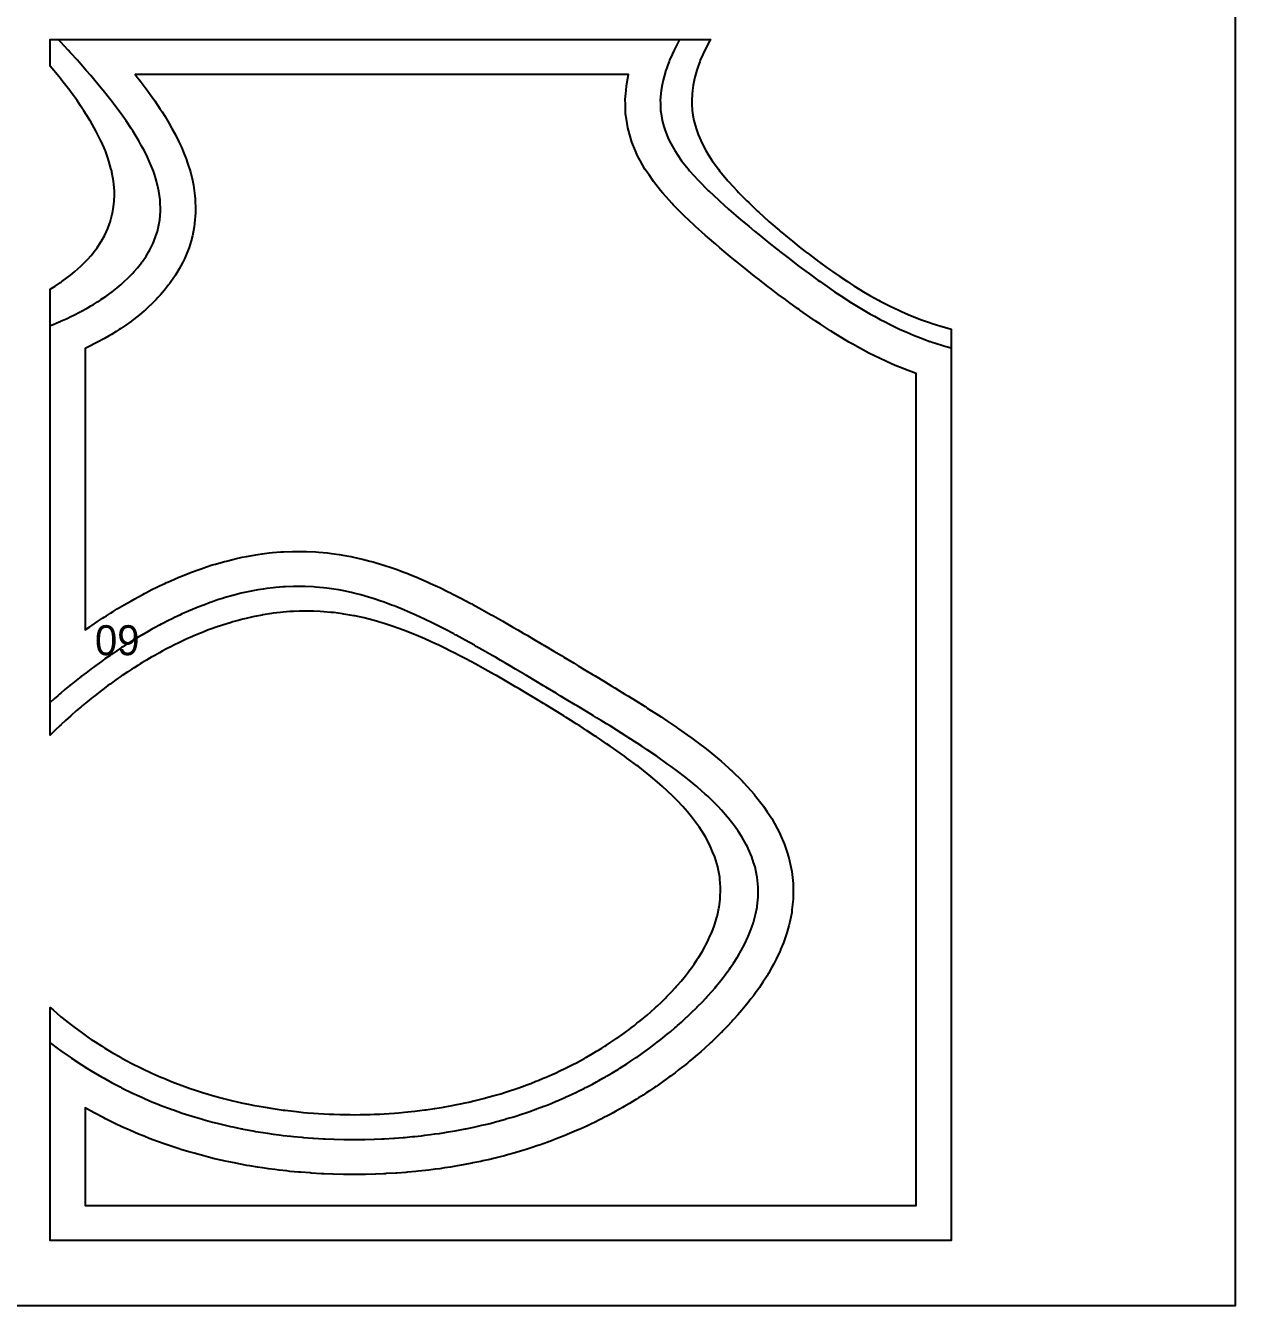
# Model space of a CAD drawing. Header units: millimetres. Extents: x 0 to 500, y 0 to 700.
# Drawn here: x 258.1 to 500, y 0 to 255.9 of the extents above; entities that cross this region are included whole.
import ezdxf
from ezdxf.enums import TextEntityAlignment as Align

# ---------------------------------------------------------------- set-up
doc = ezdxf.new("R2010")
doc.units = ezdxf.units.MM
for name, color, linetype in [('CORTE', 1, 'Continuous'), ('GRABADO', 5, 'Continuous'), ('HOJA', 8, 'Continuous')]:
    doc.layers.add(name, color=color, linetype=linetype)

msp = doc.modelspace()

# ---------------------------------------------------------------- linework, layer by layer
at = {"layer": 'CORTE'}
for points in [[(263, 13), (263, 59.56), (263.57, 59.08), (265.15, 57.72), (265.41, 57.5), (267.17, 56.11), (267.99, 55.49), (269.19, 54.61), (270.8, 53.47), (271.21, 53.2), (271.99, 52.69), (273.23, 51.88), (273.91, 51.46), (275.25, 50.64), (277.16, 49.55), (277.27, 49.49), (277.35, 49.44), (279.29, 48.4), (281.23, 47.43), (281.31, 47.39), (281.38, 47.35), (283.33, 46.44), (285.1, 45.67), (285.35, 45.55), (285.69, 45.41), (287.37, 44.73), (288.47, 44.31), (289.39, 43.96), (291, 43.4), (291.41, 43.25), (291.63, 43.18), (293.43, 42.59), (294.58, 42.25), (295.46, 41.99), (297.4, 41.46), (297.48, 41.44), (297.68, 41.38), (299.5, 40.92), (300.09, 40.79), (301.52, 40.46), (302.67, 40.23), (303.54, 40.05), (305.17, 39.75), (305.56, 39.68), (307.49, 39.37), (307.58, 39.35), (307.6, 39.35), (309.6, 39.06), (309.95, 39.02), (311.62, 38.81), (312.24, 38.75), (313.64, 38.6), (314.48, 38.54), (315.66, 38.44), (316.66, 38.37), (317.69, 38.31), (318.8, 38.26), (319.71, 38.21), (320.9, 38.18), (321.73, 38.16), (322.95, 38.15), (323.75, 38.14), (324.97, 38.15), (325.77, 38.16), (326.95, 38.19), (327.79, 38.22), (328.89, 38.27), (329.81, 38.31), (330.81, 38.38), (331.83, 38.45), (332.69, 38.52), (333.85, 38.62), (334.54, 38.69), (335.88, 38.83), (336.36, 38.89), (337.9, 39.08), (338.15, 39.12), (339.84, 39.37), (339.91, 39.38), (339.92, 39.38), (341.65, 39.66), (341.94, 39.71), (343.36, 39.96), (343.96, 40.08), (345.05, 40.3), (345.98, 40.5), (346.71, 40.66), (348, 40.97), (348.34, 41.05), (349.63, 41.38), (349.94, 41.46), (350.02, 41.48), (351.53, 41.89), (352.04, 42.04), (353.1, 42.34), (354.06, 42.65), (354.64, 42.83), (356.08, 43.32), (356.14, 43.34), (356.31, 43.4), (357.64, 43.86), (358.11, 44.03), (359.12, 44.4), (360.13, 44.81), (360.56, 44.98), (361.59, 45.41), (361.99, 45.57), (362.15, 45.64), (363.4, 46.18), (364.17, 46.54), (364.78, 46.82), (366.03, 47.43), (366.14, 47.48), (366.19, 47.5), (367.49, 48.15), (368.21, 48.53), (368.81, 48.84), (369.89, 49.44), (370.11, 49.56), (370.23, 49.63), (371.4, 50.29), (372.25, 50.81), (372.66, 51.05), (373.3, 51.46), (373.9, 51.83), (374.27, 52.07), (375.13, 52.62), (376.29, 53.42), (376.33, 53.44), (376.37, 53.47), (377.52, 54.27), (378.31, 54.86), (378.68, 55.12), (379.15, 55.49), (379.82, 55.99), (380.33, 56.41), (380.95, 56.89), (381.68, 57.5), (382.05, 57.8), (382.35, 58.07), (383.13, 58.74), (383.99, 59.52), (384.19, 59.7), (384.37, 59.87), (385.23, 60.67), (386.1, 61.53), (386.24, 61.68), (386.39, 61.83), (387.24, 62.7), (388.01, 63.55), (388.2, 63.76), (388.41, 64.01), (389.14, 64.83), (389.74, 65.56), (390.05, 65.94), (390.43, 66.45), (390.93, 67.08), (391.29, 67.57), (391.77, 68.25), (392.45, 69.28), (392.58, 69.46), (392.66, 69.59), (393.34, 70.71), (393.85, 71.6), (394.06, 72), (394.47, 72.83), (394.73, 73.35), (394.86, 73.61), (395.34, 74.75), (395.69, 75.62), (395.88, 76.22), (396.32, 77.63), (396.35, 77.76), (396.48, 78.39), (396.71, 79.42), (396.76, 79.64), (396.95, 81.19), (397, 81.65), (397.03, 83.12), (397.04, 83.66), (396.9, 85.26), (396.87, 85.67), (396.48, 87.64), (396.48, 87.68), (396.47, 87.69), (395.88, 89.69), (395.46, 90.71), (395.06, 91.7), (394.47, 92.82), (394.01, 93.71), (393.22, 94.95), (392.74, 95.72), (392.45, 96.1), (391.25, 97.73), (390.43, 98.68), (389.53, 99.75), (388.41, 100.9), (387.59, 101.76), (386.39, 102.87), (385.44, 103.78), (384.37, 104.68), (383.08, 105.79), (382.35, 106.36), (380.54, 107.81), (380.33, 107.95), (379.75, 108.39), (378.31, 109.46), (377.83, 109.82), (376.29, 110.9), (374.97, 111.84), (374.27, 112.3), (372.82, 113.28), (372.25, 113.67), (371.98, 113.85), (370.23, 114.99), (368.89, 115.87), (368.2, 116.3), (367.01, 117.06), (366.18, 117.58), (365.71, 117.89), (364.16, 118.84), (362.45, 119.9), (362.14, 120.09), (361.65, 120.39), (360.11, 121.32), (359.12, 121.92), (358.09, 122.53), (356.58, 123.42), (356.07, 123.73), (355.71, 123.93), (354.05, 124.9), (352.22, 125.95), (352.03, 126.06), (351.78, 126.2), (350, 127.19), (348.59, 127.97), (347.98, 128.3), (347.26, 128.69), (345.96, 129.38), (344.78, 129.98), (343.94, 130.42), (343.06, 130.86), (341.92, 131.42), (340.7, 132), (339.9, 132.39), (339.18, 132.71), (337.88, 133.3), (336.18, 134.01), (335.86, 134.16), (335.62, 134.25), (333.83, 134.96), (332.34, 135.5), (331.81, 135.69), (330.77, 136.03), (329.79, 136.36), (329.32, 136.5), (327.77, 136.95), (326.52, 137.28), (325.75, 137.47), (323.91, 137.87), (323.74, 137.9), (322.93, 138.04), (321.71, 138.26), (321.46, 138.3), (319.7, 138.54), (319.14, 138.59), (317.68, 138.73), (316.95, 138.77), (315.66, 138.83), (314.85, 138.84), (313.64, 138.85), (312.85, 138.83), (311.62, 138.78), (310.92, 138.74), (309.6, 138.63), (309.06, 138.58), (307.58, 138.4), (307.27, 138.35), (305.56, 138.08), (305.53, 138.08), (305.37, 138.04), (303.83, 137.75), (303.54, 137.69), (302.18, 137.39), (301.52, 137.23), (300.57, 136.98), (299.5, 136.68), (299, 136.53), (297.48, 136.05), (297.47, 136.04), (297.42, 136.03), (295.95, 135.54), (295.46, 135.36), (294.48, 135), (293.44, 134.59), (293.03, 134.42), (292.07, 134.01), (291.61, 133.83), (291.42, 133.75), (290.2, 133.21), (289.4, 132.84), (288.83, 132.57), (287.69, 132), (287.48, 131.9), (287.38, 131.85), (286.14, 131.22), (285.36, 130.8), (284.83, 130.51), (283.9, 129.98), (283.54, 129.79), (283.34, 129.67), (282.26, 129.05), (281.32, 128.48), (281, 128.28), (280.51, 127.97), (279.76, 127.51), (279.3, 127.21), (278.53, 126.72), (277.41, 125.95), (277.33, 125.9), (277.27, 125.87), (276.13, 125.08), (275.25, 124.45), (274.96, 124.24), (274.55, 123.94), (273.79, 123.38), (273.23, 122.95), (272.64, 122.51), (271.9, 121.92), (271.51, 121.62), (271.21, 121.38), (270.39, 120.72), (269.42, 119.91), (269.29, 119.81), (269.19, 119.72), (268.2, 118.88), (267.17, 117.96), (267.13, 117.93), (267.09, 117.89), (266.07, 116.97), (265.15, 116.11), (265.03, 116), (264.9, 115.88), (264, 115.01), (263, 114.01), (263, 203.21), (263.97, 203.8), (265.06, 204.54), (265.17, 204.62), (265.34, 204.73), (266.34, 205.46), (267.07, 206.05), (267.47, 206.35), (267.94, 206.75), (268.55, 207.28), (269.09, 207.8), (269.59, 208.26), (270.08, 208.76), (270.58, 209.29), (271.11, 209.92), (271.51, 210.37), (271.82, 210.77), (272.37, 211.52), (273.13, 212.66), (273.17, 212.73), (273.2, 212.78), (273.89, 214.02), (274.27, 214.79), (274.53, 215.39), (275.04, 216.8), (275.06, 216.86), (275.14, 217.16), (275.48, 218.46), (275.55, 218.8), (275.75, 220.2), (275.81, 220.81), (275.85, 222.11), (275.85, 222.82), (275.73, 224.24), (275.67, 224.83), (275.33, 226.65), (275.29, 226.84), (275.14, 227.38), (274.74, 228.85), (274.52, 229.46), (274.02, 230.86), (273.16, 232.84), (273.14, 232.87), (273.12, 232.91), (272.13, 234.89), (271.1, 236.7), (270.99, 236.9), (270.81, 237.19), (269.73, 238.92), (269.08, 239.87), (268.37, 240.93), (267.06, 242.73), (266.9, 242.95), (266.39, 243.62), (265.35, 244.96), (265.04, 245.34), (263.71, 246.98), (263, 247.8), (263, 253.15), (395.02, 253.15), (394.83, 252.81), (394.6, 252.37), (394.14, 251.49), (393.9, 251.03), (393.49, 250.12), (393, 249.01), (392.89, 248.71), (392.58, 247.84), (392.36, 247.22), (392.28, 247), (391.92, 245.65), (391.75, 244.99), (391.58, 243.99), (391.41, 242.98), (391.36, 242.2), (391.28, 240.97), (391.32, 240.23), (391.38, 238.97), (391.53, 238.01), (391.7, 236.96), (392.14, 235.38), (392.27, 234.95), (392.58, 234.16), (393.07, 232.94), (393.58, 231.94), (394.1, 230.93), (394.6, 230.15), (395.37, 228.92), (396.62, 227.22), (396.84, 226.9), (397.91, 225.62), (398.51, 224.89), (398.64, 224.75), (400.34, 222.87), (400.66, 222.56), (402.32, 220.86), (402.68, 220.53), (404.43, 218.84), (404.7, 218.61), (406.66, 216.83), (406.72, 216.78), (407.11, 216.44), (408.74, 215.03), (408.99, 214.81), (410.76, 213.35), (411.42, 212.8), (412.78, 211.72), (413.97, 210.78), (414.81, 210.14), (416.62, 208.77), (416.83, 208.61), (417.38, 208.21), (418.85, 207.16), (419.43, 206.75), (420.87, 205.76), (422.42, 204.73), (422.89, 204.43), (423.72, 203.9), (424.91, 203.16), (425.66, 202.72), (426.93, 201.97), (428.62, 201.04), (428.95, 200.85), (429.24, 200.7), (430.97, 199.82), (432.68, 199), (432.99, 198.86), (433.37, 198.69), (435.01, 197.98), (436.2, 197.51), (437.03, 197.18), (438.45, 196.68), (439.05, 196.46), (439.37, 196.36), (441.07, 195.82), (442.27, 195.49), (443.15, 195.24), (443.15, 13), (263, 13)], [(436.15, 20), (436.15, 186.35), (434.54, 186.93), (433.03, 187.53), (432.29, 187.83), (431.35, 188.25), (430.08, 188.81), (428.99, 189.33), (427.86, 189.87), (426.73, 190.45), (425.66, 191), (424.44, 191.67), (423.47, 192.21), (422.72, 192.65), (421.3, 193.48), (419.24, 194.75), (419.14, 194.81), (419.01, 194.9), (417.01, 196.2), (415.94, 196.92), (414.88, 197.64), (412.92, 199.01), (412.75, 199.13), (412.4, 199.38), (410.68, 200.63), (410, 201.13), (408.58, 202.19), (407.24, 203.2), (406.48, 203.79), (404.55, 205.27), (404.38, 205.41), (403.86, 205.83), (402.38, 207), (401.96, 207.33), (400.29, 208.69), (399.4, 209.4), (398.2, 210.42), (396.89, 211.49), (396.08, 212.2), (394.44, 213.6), (393.94, 214.05), (392.05, 215.73), (391.78, 216), (389.75, 217.9), (389.58, 218.08), (387.56, 220.11), (387.34, 220.36), (385.5, 222.4), (385.06, 222.96), (383.61, 224.77), (382.74, 226.06), (381.92, 227.25), (380.97, 228.98), (380.46, 229.9), (380.06, 230.89), (379.32, 232.63), (378.98, 233.83), (378.51, 235.46), (378.25, 237.23), (378.07, 238.31), (378.02, 240.23), (377.98, 241.14), (378.14, 242.93), (378.21, 243.91), (378.5, 245.4), (378.63, 246.15), (280, 246.15), (280.61, 245.38), (280.71, 245.25), (280.97, 244.91), (282.4, 243.02), (282.88, 242.33), (283.94, 240.87), (285.01, 239.23), (285.38, 238.69), (285.97, 237.73), (286.81, 236.34), (287.35, 235.34), (288.05, 234.1), (288.74, 232.67), (289.23, 231.64), (289.71, 230.42), (290.18, 229.3), (290.48, 228.42), (291.03, 226.7), (291.44, 224.99), (291.65, 224.02), (291.93, 221.9), (292, 221.27), (292.06, 219.05), (292.05, 218.47), (291.88, 216.38), (291.79, 215.66), (291.43, 213.88), (291.17, 212.86), (290.76, 211.56), (290.21, 210.11), (289.9, 209.41), (289.51, 208.65), (289.15, 207.89), (288.81, 207.27), (288.05, 206.02), (287.14, 204.69), (286.86, 204.31), (286.68, 204.09), (285.88, 203.05), (285.03, 202.08), (284.55, 201.56), (284.18, 201.19), (283.45, 200.43), (282.55, 199.58), (282.04, 199.12), (281.69, 198.84), (280.85, 198.1), (279.66, 197.18), (279.37, 196.95), (279.22, 196.85), (278.1, 196.02), (277.09, 195.36), (276.78, 195.14), (276.21, 194.78), (275.23, 194.16), (274.65, 193.84), (273.85, 193.35), (272.32, 192.53), (272.21, 192.47), (270.81, 191.75), (270.11, 191.42), (270, 191.37), (270, 135.08), (270.95, 135.73), (271.14, 135.86), (271.31, 135.98), (272.44, 136.75), (273.44, 137.4), (273.78, 137.62), (274.23, 137.91), (275.03, 138.43), (275.61, 138.78), (276.4, 139.28), (277.76, 140.08), (277.77, 140.09), (279.09, 140.86), (279.94, 141.33), (280.54, 141.66), (281.55, 142.19), (281.87, 142.37), (282.12, 142.5), (283.35, 143.15), (284.3, 143.61), (284.87, 143.89), (285.93, 144.38), (286.26, 144.54), (286.51, 144.65), (287.83, 145.25), (288.71, 145.62), (289.43, 145.92), (290.92, 146.5), (291.08, 146.56), (291.28, 146.63), (292.57, 147.12), (293.17, 147.33), (294.28, 147.71), (295.4, 148.07), (296.04, 148.26), (297.65, 148.71), (297.85, 148.77), (298.23, 148.86), (299.5, 149.19), (299.95, 149.3), (301.39, 149.62), (302.22, 149.79), (303.35, 149.99), (304.51, 150.18), (305.37, 150.3), (306.81, 150.48), (307.46, 150.55), (309.11, 150.68), (309.63, 150.71), (311.43, 150.78), (311.88, 150.79), (313.75, 150.79), (314.22, 150.77), (316.09, 150.69), (316.67, 150.64), (318.42, 150.48), (319.23, 150.38), (320.76, 150.17), (321.93, 149.97), (323.09, 149.76), (324.78, 149.39), (325.42, 149.24), (326.88, 148.85), (327.59, 148.67), (327.96, 148.57), (329.89, 147.99), (331.18, 147.55), (332.18, 147.21), (333.72, 146.62), (334.31, 146.41), (334.75, 146.23), (336.56, 145.5), (338.49, 144.65), (338.79, 144.51), (339.06, 144.39), (340.88, 143.55), (342.59, 142.71), (343.07, 142.47), (343.48, 142.26), (345.13, 141.42), (346.98, 140.45), (347.29, 140.28), (347.51, 140.16), (349.33, 139.17), (351.2, 138.13), (351.38, 138.03), (351.64, 137.88), (353.48, 136.83), (354.84, 136.05), (355.52, 135.66), (356.48, 135.1), (357.59, 134.45), (358.36, 134), (359.62, 133.26), (361.45, 132.18), (361.67, 132.05), (361.81, 131.97), (363.69, 130.85), (365.21, 129.94), (365.73, 129.63), (366.51, 129.17), (367.75, 128.42), (368.6, 127.92), (369.8, 127.19), (371.59, 126.12), (371.79, 126), (371.95, 125.9), (373.85, 124.74), (375.33, 123.86), (375.93, 123.48), (376.85, 122.91), (377.92, 122.26), (378.64, 121.82), (380.02, 120.95), (381.95, 119.75), (382.14, 119.62), (382.39, 119.46), (384.12, 118.34), (385.15, 117.68), (386.27, 116.92), (388.29, 115.57), (388.45, 115.45), (388.64, 115.32), (390.43, 114.05), (391.27, 113.46), (392.64, 112.42), (394.15, 111.29), (394.88, 110.69), (396.85, 109.09), (397.14, 108.82), (398.65, 107.48), (399.12, 107.05), (399.32, 106.88), (401.41, 104.81), (401.63, 104.59), (402.42, 103.71), (403.77, 102.21), (404.05, 101.86), (405.65, 99.82), (406.37, 98.73), (407.29, 97.36), (408.37, 95.39), (408.71, 94.78), (408.97, 94.16), (409.85, 92.19), (410.31, 90.76), (410.72, 89.49), (411.17, 87.36), (411.3, 86.75), (411.54, 84.34), (411.58, 83.97), (411.57, 83.48), (411.56, 81.61), (411.56, 81.25), (411.33, 79.08), (411.27, 78.54), (410.89, 76.72), (410.72, 75.89), (410.31, 74.52), (409.92, 73.3), (409.6, 72.48), (409.06, 71.14), (409.02, 71.05), (408.91, 70.78), (408.16, 69.21), (407.72, 68.32), (407.25, 67.48), (406.61, 66.39), (406.5, 66.2), (406.34, 65.93), (405.51, 64.62), (404.81, 63.59), (404.49, 63.13), (404.17, 62.7), (403.62, 61.94), (403.13, 61.29), (402.55, 60.56), (401.94, 59.81), (401.63, 59.42), (401.29, 59.02), (400.52, 58.12), (399.71, 57.23), (399.53, 57.03), (399.3, 56.77), (398.4, 55.8), (397.49, 54.89), (397.36, 54.74), (397.17, 54.55), (396.2, 53.59), (395.28, 52.73), (395.11, 52.56), (394.88, 52.36), (393.92, 51.47), (393.07, 50.72), (392.79, 50.47), (392.44, 50.17), (391.58, 49.43), (390.86, 48.84), (390.41, 48.46), (389.83, 48), (389.18, 47.48), (388.65, 47.08), (387.96, 46.54), (387.02, 45.85), (386.71, 45.61), (386.45, 45.43), (385.45, 44.69), (384.34, 43.93), (384.16, 43.8), (383.91, 43.64), (382.87, 42.92), (382.13, 42.45), (381.55, 42.06), (380.64, 41.5), (380.23, 41.23), (379.93, 41.06), (378.87, 40.4), (377.8, 39.79), (377.47, 39.59), (376.95, 39.31), (376.11, 38.82), (375.59, 38.54), (374.68, 38.05), (373.44, 37.42), (373.22, 37.3), (372.86, 37.13), (371.82, 36.59), (371.23, 36.32), (370.32, 35.87), (369.08, 35.32), (368.8, 35.19), (368.26, 34.96), (367.33, 34.55), (366.86, 34.35), (365.78, 33.89), (364.71, 33.48), (364.2, 33.28), (362.93, 32.81), (362.66, 32.71), (362.49, 32.65), (361.04, 32.12), (360.34, 31.89), (359.4, 31.57), (358.19, 31.19), (357.73, 31.04), (356.35, 30.64), (356.11, 30.57), (355.97, 30.53), (354.41, 30.08), (353.82, 29.93), (352.68, 29.63), (351.67, 29.38), (350.92, 29.2), (349.52, 28.89), (349.13, 28.81), (347.52, 28.48), (347.4, 28.46), (347.32, 28.44), (345.59, 28.1), (345.17, 28.03), (343.74, 27.78), (343.03, 27.66), (341.87, 27.48), (340.88, 27.34), (339.98, 27.22), (338.74, 27.07), (338.06, 26.99), (336.6, 26.83), (336.11, 26.78), (334.45, 26.63), (334.13, 26.61), (332.31, 26.47), (332.13, 26.46), (330.17, 26.35), (330.1, 26.34), (329.63, 26.32), (328.14, 26.26), (328.02, 26.25), (326.06, 26.2), (325.89, 26.2), (323.94, 26.18), (323.75, 26.18), (321.8, 26.2), (321.62, 26.2), (319.61, 26.25), (319.48, 26.25), (317.72, 26.32), (317.33, 26.34), (317.26, 26.34), (315.19, 26.46), (314.99, 26.48), (313.05, 26.62), (312.68, 26.65), (310.91, 26.81), (310.33, 26.88), (308.76, 27.05), (307.92, 27.16), (306.62, 27.32), (305.45, 27.5), (304.48, 27.64), (302.92, 27.91), (302.33, 28), (300.14, 28.42), (299.84, 28.48), (297.99, 28.86), (297.45, 28.98), (295.84, 29.34), (294.67, 29.65), (293.69, 29.88), (291.78, 30.42), (291.53, 30.48), (291.01, 30.64), (289.32, 31.13), (288.56, 31.39), (287.17, 31.82), (285.37, 32.46), (285.02, 32.58), (284.42, 32.81), (282.8, 33.4), (281.78, 33.82), (280.65, 34.27), (279.08, 34.95), (278.44, 35.23), (277.93, 35.46), (276.29, 36.21), (274.46, 37.12), (274.08, 37.3), (273.72, 37.49), (271.94, 38.41), (270.35, 39.29), (270, 39.49), (270, 20), (436.15, 20)]]:
    msp.add_lwpolyline(points, close=True, dxfattribs=at)
at = {"layer": 'GRABADO'}
for points in [[(263, 52.48), (264.37, 51.45), (265.14, 50.9), (267, 49.61), (267.16, 49.49), (267.23, 49.44), (269.18, 48.15), (270.35, 47.42), (271.2, 46.89), (272.48, 46.15), (273.22, 45.71), (273.76, 45.41), (275.25, 44.58), (276.97, 43.69), (277.27, 43.53), (277.55, 43.39), (279.29, 42.54), (280.87, 41.82), (281.31, 41.61), (281.85, 41.38), (283.33, 40.74), (284.39, 40.32), (285.35, 39.93), (286.87, 39.36), (287.37, 39.17), (287.66, 39.08), (289.39, 38.46), (290.71, 38.05), (291.41, 37.82), (293, 37.35), (293.43, 37.22), (293.61, 37.17), (295.45, 36.66), (296.37, 36.44), (297.47, 36.15), (299.02, 35.81), (299.5, 35.69), (301.26, 35.33), (301.52, 35.28), (301.58, 35.27), (303.54, 34.9), (304.06, 34.81), (305.56, 34.56), (306.47, 34.43), (307.58, 34.26), (308.81, 34.1), (309.6, 34), (311.1, 33.84), (311.62, 33.78), (313.34, 33.62), (313.64, 33.59), (315.53, 33.46), (315.66, 33.45), (317.67, 33.33), (317.69, 33.33), (318, 33.32), (319.71, 33.25), (319.78, 33.24), (321.73, 33.2), (321.85, 33.2), (323.75, 33.18), (323.89, 33.18), (325.77, 33.2), (325.89, 33.2), (327.79, 33.25), (327.86, 33.25), (329.34, 33.32), (329.79, 33.34), (329.81, 33.34), (331.71, 33.45), (331.83, 33.45), (333.59, 33.58), (333.86, 33.61), (335.44, 33.75), (335.88, 33.79), (337.27, 33.94), (337.9, 34.02), (339.07, 34.16), (339.92, 34.28), (340.85, 34.41), (341.94, 34.58), (342.59, 34.68), (343.96, 34.92), (344.31, 34.98), (345.98, 35.31), (346, 35.31), (346.09, 35.33), (347.68, 35.65), (348, 35.73), (349.34, 36.02), (350.02, 36.19), (350.96, 36.41), (352.04, 36.7), (352.56, 36.83), (354.07, 37.27), (354.13, 37.28), (354.34, 37.35), (355.69, 37.74), (356.09, 37.87), (357.23, 38.22), (358.11, 38.52), (358.74, 38.73), (360.13, 39.24), (360.22, 39.27), (360.46, 39.36), (361.7, 39.81), (362.15, 40), (363.15, 40.38), (364.17, 40.82), (364.57, 40.98), (365.46, 41.38), (365.97, 41.6), (366.19, 41.7), (367.37, 42.22), (368.21, 42.63), (368.73, 42.88), (369.74, 43.39), (370.07, 43.55), (370.23, 43.64), (371.41, 44.23), (372.25, 44.7), (372.72, 44.95), (373.52, 45.41), (374.01, 45.68), (374.27, 45.84), (375.29, 46.41), (376.29, 47.04), (376.54, 47.18), (376.91, 47.42), (377.78, 47.96), (378.31, 48.31), (379, 48.75), (380, 49.44), (380.2, 49.57), (380.34, 49.67), (381.4, 50.4), (382.36, 51.1), (382.56, 51.25), (382.83, 51.45), (383.72, 52.11), (384.38, 52.62), (384.86, 52.99), (385.45, 53.47), (385.98, 53.89), (386.4, 54.24), (387.09, 54.8), (387.88, 55.48), (388.17, 55.73), (388.42, 55.96), (389.25, 56.67), (390.13, 57.5), (390.29, 57.64), (390.44, 57.79), (391.33, 58.62), (392.23, 59.51), (392.34, 59.63), (392.46, 59.75), (393.34, 60.65), (394.16, 61.53), (394.31, 61.69), (394.48, 61.88), (395.27, 62.75), (395.95, 63.54), (396.2, 63.84), (396.5, 64.22), (397.11, 64.95), (397.58, 65.56), (397.98, 66.09), (398.52, 66.84), (398.83, 67.26), (399.06, 67.57), (399.65, 68.46), (400.37, 69.58), (400.43, 69.69), (400.54, 69.88), (401.18, 70.96), (401.53, 71.6), (401.87, 72.28), (402.51, 73.61), (402.52, 73.64), (402.56, 73.74), (403.1, 75.08), (403.32, 75.62), (403.61, 76.58), (403.93, 77.63), (404.04, 78.16), (404.35, 79.64), (404.37, 79.84), (404.56, 81.65), (404.56, 81.66), (404.57, 83.51), (404.57, 83.66), (404.57, 83.66), (404.37, 85.67), (404.32, 85.92), (403.95, 87.68), (403.65, 88.6), (403.3, 89.69), (402.56, 91.36), (402.41, 91.7), (402.23, 92.02), (401.31, 93.71), (400.54, 94.85), (399.96, 95.72), (398.52, 97.56), (398.39, 97.73), (397.21, 99.04), (396.58, 99.75), (396.51, 99.82), (394.54, 101.76), (394.49, 101.81), (393.99, 102.25), (392.46, 103.62), (392.29, 103.77), (390.44, 105.28), (389.82, 105.79), (388.42, 106.84), (387.15, 107.8), (386.4, 108.33), (384.59, 109.61), (384.38, 109.76), (384.3, 109.82), (382.36, 111.12), (381.3, 111.84), (380.34, 112.45), (378.59, 113.58), (378.31, 113.76), (378.17, 113.85), (376.29, 115.02), (374.96, 115.87), (374.27, 116.28), (373.19, 116.95), (372.25, 117.53), (371.67, 117.88), (370.23, 118.76), (368.35, 119.9), (368.21, 119.99), (367.99, 120.11), (366.18, 121.2), (364.99, 121.92), (364.16, 122.41), (362.91, 123.16), (362.14, 123.63), (361.62, 123.93), (360.12, 124.83), (358.23, 125.95), (358.09, 126.04), (357.89, 126.16), (356.07, 127.23), (354.81, 127.97), (354.05, 128.42), (352.96, 129.06), (352.03, 129.6), (351.35, 129.98), (350, 130.76), (348.2, 131.79), (347.98, 131.91), (347.81, 132), (345.96, 133.03), (344.15, 134.02), (343.94, 134.13), (343.69, 134.27), (341.92, 135.2), (340.28, 136.03), (339.89, 136.23), (339.5, 136.43), (337.87, 137.22), (336.08, 138.05), (335.85, 138.16), (335.65, 138.25), (333.83, 139.05), (332.14, 139.74), (331.81, 139.87), (331.27, 140.06), (329.79, 140.63), (328.93, 140.93), (327.77, 141.31), (325.98, 141.85), (325.75, 141.92), (325.12, 142.08), (323.73, 142.45), (323.25, 142.56), (321.71, 142.9), (320.71, 143.08), (319.69, 143.25), (318.33, 143.44), (317.67, 143.52), (316.08, 143.66), (315.65, 143.7), (313.95, 143.78), (313.64, 143.79), (311.92, 143.79), (311.62, 143.79), (309.97, 143.72), (309.6, 143.7), (308.1, 143.57), (307.58, 143.52), (306.29, 143.36), (305.56, 143.26), (304.54, 143.1), (303.54, 142.91), (302.84, 142.77), (301.52, 142.48), (301.19, 142.4), (299.96, 142.08), (299.59, 141.99), (299.5, 141.96), (298.01, 141.55), (297.48, 141.38), (296.47, 141.07), (295.46, 140.72), (294.97, 140.55), (293.7, 140.06), (293.51, 139.99), (293.44, 139.97), (292.05, 139.43), (291.42, 139.16), (290.63, 138.83), (289.4, 138.27), (289.24, 138.2), (288.93, 138.05), (287.86, 137.56), (287.38, 137.32), (286.51, 136.9), (285.36, 136.3), (285.18, 136.21), (284.87, 136.03), (283.86, 135.51), (283.34, 135.21), (282.57, 134.79), (281.32, 134.05), (281.3, 134.04), (281.27, 134.02), (280.03, 133.29), (279.29, 132.83), (278.78, 132.52), (277.99, 132), (277.55, 131.73), (277.27, 131.54), (276.33, 130.93), (275.25, 130.19), (275.13, 130.11), (274.96, 129.99), (273.93, 129.29), (273.23, 128.78), (272.76, 128.44), (272.13, 127.97), (271.59, 127.59), (271.21, 127.3), (270.44, 126.73), (269.45, 125.96), (269.3, 125.84), (269.19, 125.75), (268.17, 124.96), (267.17, 124.14), (267.06, 124.05), (266.92, 123.94), (265.95, 123.14), (265.15, 122.46), (264.85, 122.22), (264.52, 121.93), (263.77, 121.28), (263, 120.59), (263, 195.95), (263.56, 196.16), (264.76, 196.67), (264.98, 196.76), (265.07, 196.81), (266.38, 197.38), (267.09, 197.74), (267.74, 198.04), (268.99, 198.69), (269.07, 198.73), (269.11, 198.75), (270.38, 199.43), (271.13, 199.89), (271.65, 200.18), (272.48, 200.7), (272.89, 200.96), (273.15, 201.14), (274.1, 201.77), (275.17, 202.56), (275.26, 202.62), (275.38, 202.71), (276.39, 203.5), (277.18, 204.19), (277.48, 204.43), (277.8, 204.73), (278.52, 205.4), (279.2, 206.11), (279.52, 206.42), (279.81, 206.74), (280.46, 207.49), (281.22, 208.47), (281.35, 208.62), (281.44, 208.75), (282.17, 209.81), (282.74, 210.76), (282.91, 211.08), (283.23, 211.75), (283.58, 212.42), (283.73, 212.77), (284.15, 213.87), (284.44, 214.78), (284.6, 215.42), (284.87, 216.78), (284.91, 217.11), (285.06, 218.79), (285.06, 218.98), (285.01, 220.8), (284.98, 221.06), (284.75, 222.81), (284.61, 223.44), (284.28, 224.82), (283.83, 226.23), (283.63, 226.83), (283.23, 227.78), (282.81, 228.84), (282.43, 229.64), (281.84, 230.86), (281.21, 231.98), (280.73, 232.87), (280, 234.08), (279.5, 234.88), (279.19, 235.34), (278.17, 236.9), (277.17, 238.28), (276.73, 238.91), (275.39, 240.69), (275.21, 240.93), (275.15, 241), (273.61, 242.94), (273.13, 243.52), (271.95, 244.96), (271.11, 245.93), (270.22, 246.98), (269.09, 248.24), (268.43, 248.99), (267.06, 250.49), (266.59, 251.01), (265.04, 252.66), (264.59, 253.15), (388.87, 253.15), (388.72, 252.86), (388.53, 252.5), (388.03, 251.53), (387.76, 251.03), (387.38, 250.17), (386.86, 249.01), (386.77, 248.77), (386.52, 248.09), (386.22, 247.29), (386.11, 247), (385.76, 245.75), (385.54, 244.99), (385.38, 244.12), (385.16, 242.98), (385.11, 242.37), (384.99, 240.97), (385.01, 240.46), (385.06, 238.96), (385.16, 238.3), (385.37, 236.96), (385.72, 235.74), (385.94, 234.95), (386.51, 233.58), (386.78, 232.94), (387.11, 232.35), (387.88, 230.93), (388.53, 229.99), (389.25, 228.92), (390.55, 227.3), (390.86, 226.9), (392.57, 225.02), (392.68, 224.89), (394.59, 222.97), (394.68, 222.88), (396.61, 221.06), (396.82, 220.86), (398.63, 219.25), (399.07, 218.85), (400.65, 217.5), (401.42, 216.83), (402.67, 215.8), (403.84, 214.81), (404.7, 214.13), (406.33, 212.8), (406.72, 212.5), (408.21, 211.31), (408.74, 210.89), (408.88, 210.78), (410.76, 209.33), (411.49, 208.76), (412.78, 207.79), (414.17, 206.75), (414.8, 206.29), (416.51, 205.05), (416.83, 204.82), (416.95, 204.73), (418.85, 203.41), (419.86, 202.72), (420.87, 202.04), (422.82, 200.77), (422.89, 200.73), (422.93, 200.7), (424.91, 199.48), (426.26, 198.69), (426.93, 198.29), (427.82, 197.8), (428.95, 197.18), (429.94, 196.67), (430.97, 196.14), (432, 195.64), (432.99, 195.17), (434.17, 194.66), (435.01, 194.28), (435.64, 194.03), (437.03, 193.47), (438.9, 192.79), (439.05, 192.74), (439.36, 192.64), (441.07, 192.08), (441.87, 191.85), (443.15, 191.48), (443.15, 13), (263, 13), (263, 52.48)], [(436.15, 186.35), (434.54, 186.93), (433.03, 187.53), (432.29, 187.83), (431.35, 188.25), (430.08, 188.81), (428.99, 189.33), (427.86, 189.87), (426.73, 190.45), (425.66, 191), (424.44, 191.67), (423.47, 192.21), (422.72, 192.65), (421.3, 193.48), (419.24, 194.75), (419.14, 194.81), (419.01, 194.9), (417.01, 196.2), (415.94, 196.92), (414.88, 197.64), (412.92, 199.01), (412.75, 199.13), (412.4, 199.38), (410.68, 200.63), (410, 201.13), (408.58, 202.19), (407.24, 203.2), (406.48, 203.79), (404.55, 205.27), (404.38, 205.41), (403.86, 205.83), (402.38, 207), (401.96, 207.33), (400.29, 208.69), (399.4, 209.4), (398.2, 210.42), (396.89, 211.49), (396.08, 212.2), (394.44, 213.6), (393.94, 214.05), (392.05, 215.73), (391.78, 216), (389.75, 217.9), (389.58, 218.08), (387.56, 220.11), (387.34, 220.36), (385.5, 222.4), (385.06, 222.96), (383.61, 224.77), (382.74, 226.06), (381.92, 227.25), (380.97, 228.98), (380.46, 229.9), (380.06, 230.89), (379.32, 232.63), (378.98, 233.83), (378.51, 235.46), (378.25, 237.23), (378.07, 238.31), (378.02, 240.23), (377.98, 241.14), (378.14, 242.93), (378.21, 243.91), (378.5, 245.4), (378.63, 246.15), (280, 246.15), (280.61, 245.38), (280.71, 245.25), (280.97, 244.91), (282.4, 243.02), (282.88, 242.33), (283.94, 240.87), (285.01, 239.23), (285.38, 238.69), (285.97, 237.73), (286.81, 236.34), (287.35, 235.34), (288.05, 234.1), (288.74, 232.67), (289.23, 231.64), (289.71, 230.42), (290.18, 229.3), (290.48, 228.42), (291.03, 226.7), (291.44, 224.99), (291.65, 224.02), (291.93, 221.9), (292, 221.27), (292.06, 219.05), (292.05, 218.47), (291.88, 216.38), (291.79, 215.66), (291.43, 213.88), (291.17, 212.86), (290.76, 211.56), (290.21, 210.11), (289.9, 209.41), (289.51, 208.65), (289.15, 207.89), (288.81, 207.27), (288.05, 206.02), (287.14, 204.69), (286.86, 204.31), (286.68, 204.09), (285.88, 203.05), (285.03, 202.08), (284.55, 201.56), (284.18, 201.19), (283.45, 200.43), (282.55, 199.58), (282.04, 199.12), (281.69, 198.84), (280.85, 198.1), (279.66, 197.18), (279.37, 196.95), (279.22, 196.85), (278.1, 196.02), (277.09, 195.36), (276.78, 195.14), (276.21, 194.78), (275.23, 194.16), (274.65, 193.84), (273.85, 193.35), (272.32, 192.53), (272.21, 192.47), (270.81, 191.75), (270.11, 191.42), (270, 191.37), (270, 135.08), (270.95, 135.73), (271.14, 135.86), (271.31, 135.98), (272.44, 136.75), (273.44, 137.4), (273.78, 137.62), (274.23, 137.91), (275.03, 138.43), (275.61, 138.78), (276.4, 139.28), (277.76, 140.08), (277.77, 140.09), (279.09, 140.86), (279.94, 141.33), (280.54, 141.66), (281.55, 142.19), (281.87, 142.37), (282.12, 142.5), (283.35, 143.15), (284.3, 143.61), (284.87, 143.89), (285.93, 144.38), (286.26, 144.54), (286.51, 144.65), (287.83, 145.25), (288.71, 145.62), (289.43, 145.92), (290.92, 146.5), (291.08, 146.56), (291.28, 146.63), (292.57, 147.12), (293.17, 147.33), (294.28, 147.71), (295.4, 148.07), (296.04, 148.26), (297.65, 148.71), (297.85, 148.77), (298.23, 148.86), (299.5, 149.19), (299.95, 149.3), (301.39, 149.62), (302.22, 149.79), (303.35, 149.99), (304.51, 150.18), (305.37, 150.3), (306.81, 150.48), (307.46, 150.55), (309.11, 150.68), (309.63, 150.71), (311.43, 150.78), (311.88, 150.79), (313.75, 150.79), (314.22, 150.77), (316.09, 150.69), (316.67, 150.64), (318.42, 150.48), (319.23, 150.38), (320.76, 150.17), (321.93, 149.97), (323.09, 149.76), (324.78, 149.39), (325.42, 149.24), (326.88, 148.85), (327.59, 148.67), (327.96, 148.57), (329.89, 147.99), (331.18, 147.55), (332.18, 147.21), (333.72, 146.62), (334.31, 146.41), (334.75, 146.23), (336.56, 145.5), (338.49, 144.65), (338.79, 144.51), (339.06, 144.39), (340.88, 143.55), (342.59, 142.71), (343.07, 142.47), (343.48, 142.26), (345.13, 141.42), (346.98, 140.45), (347.29, 140.28), (347.51, 140.16), (349.33, 139.17), (351.2, 138.13), (351.38, 138.03), (351.64, 137.88), (353.48, 136.83), (354.84, 136.05), (355.52, 135.66), (356.48, 135.1), (357.59, 134.45), (358.36, 134), (359.62, 133.26), (361.45, 132.18), (361.67, 132.05), (361.81, 131.97), (363.69, 130.85), (365.21, 129.94), (365.73, 129.63), (366.51, 129.17), (367.75, 128.42), (368.6, 127.92), (369.8, 127.19), (371.59, 126.12), (371.79, 126), (371.95, 125.9), (373.85, 124.74), (375.33, 123.86), (375.93, 123.48), (376.85, 122.91), (377.92, 122.26), (378.64, 121.82), (380.02, 120.95), (381.95, 119.75), (382.14, 119.62), (382.39, 119.46), (384.12, 118.34), (385.15, 117.68), (386.27, 116.92), (388.29, 115.57), (388.45, 115.45), (388.64, 115.32), (390.43, 114.05), (391.27, 113.46), (392.64, 112.42), (394.15, 111.29), (394.88, 110.69), (396.85, 109.09), (397.14, 108.82), (398.65, 107.48), (399.12, 107.05), (399.32, 106.88), (401.41, 104.81), (401.63, 104.59), (402.42, 103.71), (403.77, 102.21), (404.05, 101.86), (405.65, 99.82), (406.37, 98.73), (407.29, 97.36), (408.37, 95.39), (408.71, 94.78), (408.97, 94.16), (409.85, 92.19), (410.31, 90.76), (410.72, 89.49), (411.17, 87.36), (411.3, 86.75), (411.54, 84.34), (411.58, 83.97), (411.57, 83.48), (411.56, 81.61), (411.56, 81.25), (411.33, 79.08), (411.27, 78.54), (410.89, 76.72), (410.72, 75.89), (410.31, 74.52), (409.92, 73.3), (409.6, 72.48), (409.06, 71.14), (409.02, 71.05), (408.91, 70.78), (408.16, 69.21), (407.72, 68.32), (407.25, 67.48), (406.61, 66.39), (406.5, 66.2), (406.34, 65.93), (405.51, 64.62), (404.81, 63.59), (404.49, 63.13), (404.17, 62.7), (403.62, 61.94), (403.13, 61.29), (402.55, 60.56), (401.94, 59.81), (401.63, 59.42), (401.29, 59.02), (400.52, 58.12), (399.71, 57.23), (399.53, 57.03), (399.3, 56.77), (398.4, 55.8), (397.49, 54.89), (397.36, 54.74), (397.17, 54.55), (396.2, 53.59), (395.28, 52.73), (395.11, 52.56), (394.88, 52.36), (393.92, 51.47), (393.07, 50.72), (392.79, 50.47), (392.44, 50.17), (391.58, 49.43), (390.86, 48.84), (390.41, 48.46), (389.83, 48), (389.18, 47.48), (388.65, 47.08), (387.96, 46.54), (387.02, 45.85), (386.71, 45.61), (386.45, 45.43), (385.45, 44.69), (384.34, 43.93), (384.16, 43.8), (383.91, 43.64), (382.87, 42.92), (382.13, 42.45), (381.55, 42.06), (380.64, 41.5), (380.23, 41.23), (379.93, 41.06), (378.87, 40.4), (377.8, 39.79), (377.47, 39.59), (376.95, 39.31), (376.11, 38.82), (375.59, 38.54), (374.68, 38.05), (373.44, 37.42), (373.22, 37.3), (372.86, 37.13), (371.82, 36.59), (371.23, 36.32), (370.32, 35.87), (369.08, 35.32), (368.8, 35.19), (368.26, 34.96), (367.33, 34.55), (366.86, 34.35), (365.78, 33.89), (364.71, 33.48), (364.2, 33.28), (362.93, 32.81), (362.66, 32.71), (362.49, 32.65), (361.04, 32.12), (360.34, 31.89), (359.4, 31.57), (358.19, 31.19), (357.73, 31.04), (356.35, 30.64), (356.11, 30.57), (355.97, 30.53), (354.41, 30.08), (353.82, 29.93), (352.68, 29.63), (351.67, 29.38), (350.92, 29.2), (349.52, 28.89), (349.13, 28.81), (347.52, 28.48), (347.4, 28.46), (347.32, 28.44), (345.59, 28.1), (345.17, 28.03), (343.74, 27.78), (343.03, 27.66), (341.87, 27.48), (340.88, 27.34), (339.98, 27.22), (338.74, 27.07), (338.06, 26.99), (336.6, 26.83), (336.11, 26.78), (334.45, 26.63), (334.13, 26.61), (332.31, 26.47), (332.13, 26.46), (330.17, 26.35), (330.1, 26.34), (329.63, 26.32), (328.14, 26.26), (328.02, 26.25), (326.06, 26.2), (325.89, 26.2), (323.94, 26.18), (323.75, 26.18), (321.8, 26.2), (321.62, 26.2), (319.61, 26.25), (319.48, 26.25), (317.72, 26.32), (317.33, 26.34), (317.26, 26.34), (315.19, 26.46), (314.99, 26.48), (313.05, 26.62), (312.68, 26.65), (310.91, 26.81), (310.33, 26.88), (308.76, 27.05), (307.92, 27.16), (306.62, 27.32), (305.45, 27.5), (304.48, 27.64), (302.92, 27.91), (302.33, 28), (300.14, 28.42), (299.84, 28.48), (297.99, 28.86), (297.45, 28.98), (295.84, 29.34), (294.67, 29.65), (293.69, 29.88), (291.78, 30.42), (291.53, 30.48), (291.01, 30.64), (289.32, 31.13), (288.56, 31.39), (287.17, 31.82), (285.37, 32.46), (285.02, 32.58), (284.42, 32.81), (282.8, 33.4), (281.78, 33.82), (280.65, 34.27), (279.08, 34.95), (278.44, 35.23), (277.93, 35.46), (276.29, 36.21), (274.46, 37.12), (274.08, 37.3), (273.72, 37.49), (271.94, 38.41), (270.35, 39.29), (270, 39.49), (270, 20), (436.15, 20), (436.15, 186.35)]]:
    msp.add_lwpolyline(points, close=True, dxfattribs=at)
at = {"layer": 'HOJA'}
msp.add_lwpolyline([(0, 0), (500, 0), (500, 700), (0, 700)], close=True, dxfattribs=at)

# ---------------------------------------------------------------- texts
at = {"layer": 'GRABADO'}
msp.add_text('09', height=6, dxfattribs=at).set_placement((276.4, 133.02), align=Align.MIDDLE_CENTER)

doc.saveas('drawing.dxf')
